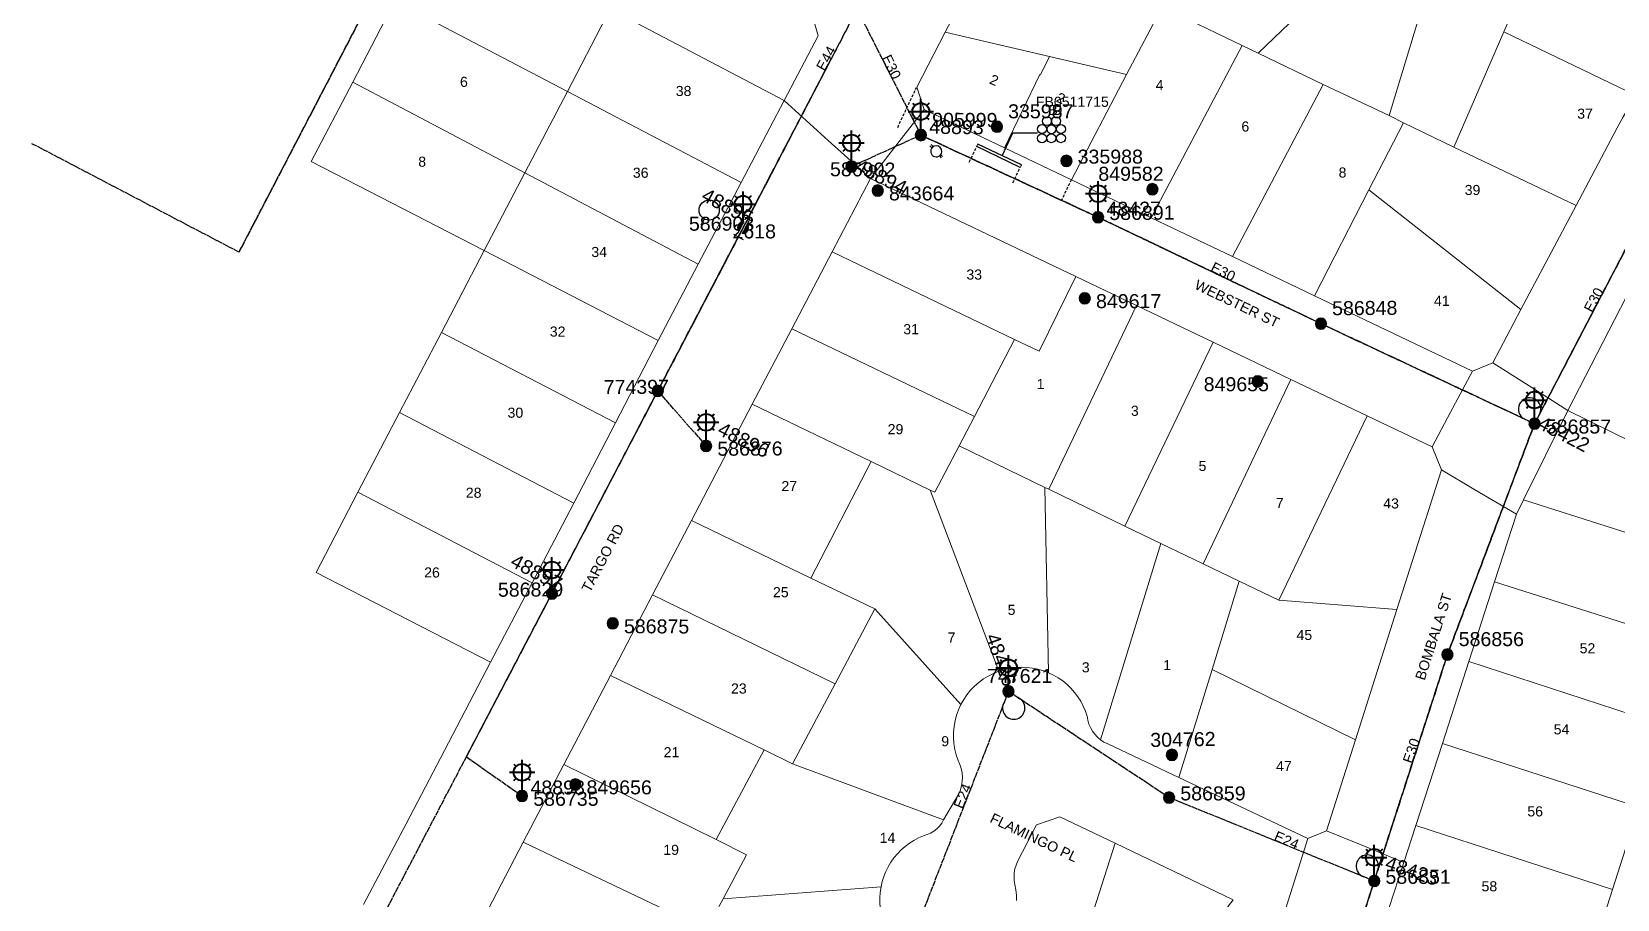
# Model space of a CAD drawing. Header units: metres. Extents: x 309867 to 310865, y 6256930 to 6257690.
# Drawn here: x 309866.6 to 310149.5, y 6257197 to 6257351.8 of the extents above; entities that cross this region are included whole.
import ezdxf
from ezdxf.enums import TextEntityAlignment as Align

# ---------------------------------------------------------------- set-up
doc = ezdxf.new("R2010")
doc.units = ezdxf.units.M
doc.linetypes.add('Cable Exist OH', pattern=[1, 1, 0])
doc.linetypes.add('DASHED', pattern=[0.75, 0.5, -0.25])
doc.layers.get('0').update_dxf_attribs({"color": 6})
doc.layers.add('Cadastre Land Parcels_SP_EXT', color=9, linetype='Continuous', lineweight=5)
doc.layers.add('Cadastre Roads_SP_EXT', color=9, linetype='Continuous', lineweight=5)
for name, color, linetype in [('Duct_SP_EXT', 7, 'Continuous'), ('Equip_SP_HV_EXT', 7, 'Continuous'), ('Equip_SP_LV_EXT', 7, 'Continuous'), ('Equip_SP_SL_EXT', 7, 'Continuous'), ('Mains_HV_EXT', 7, 'Continuous'), ('Mains_LV_EXT', 7, 'Continuous'), ('Mains_SL_EXT', 7, 'Continuous'), ('SupportsOH_SP_TR_HV_LV_SL_EXT', 7, 'Continuous')]:
    doc.layers.add(name, color=color, linetype=linetype)
doc.layers.add('UNKNOWN_FEATURES', color=1, linetype='DASHED', plot=False)
doc.styles.add('iecARIAL', font='arial.ttf', dxfattribs={"height": 2})
doc.styles.add('POLE_LABEL', font='arial.ttf')
doc.styles.get("Standard").update_dxf_attribs({"font": 'arial.ttf'})

# ---------------------------------------------------------------- blocks, each defined once
blk = doc.blocks.new('DUCT_EXT')
blk.add_circle((0, 0.8), 0.8)
at = {"flags": 1}
blk.add_attdef('Z', (0, 0), '', height=0.2, dxfattribs=at)
at = {"flags": 9}
for tag, p in [('DUCT_CODE', (0, 0)), ('XSECT_TYPE', (0, -0.2)), ('STATE', (0, -0.6)), ('FB_REFERENCE', (0, -0.4)), ('NOTES', (0, -0.8))]:
    blk.add_attdef(tag, text='', height=0.2, dxfattribs=at).set_placement(p, align=Align.MIDDLE_LEFT)
blk = doc.blocks.new('LV_OH_LINKS_OPEN_EXT')
for p, q in [((-0.17, 4.97), (-0.17, 5.46)), ((-0.17, 3), (-0.17, 2.5)), ((0.17, 4.97), (0.17, 5.46)), ((0.17, 3), (0.17, 2.5))]:
    blk.add_line(p, q)
blk.add_lwpolyline([(0, 2.99, 1), (0, 4.98, 1)], format="xyb", close=True)
at = {"flags": 9}
for tag, p in [('ACTUAL_STATUS', (0, 0)), ('CONSTRUCTED_VOLTAGE', (0, -0.2)), ('OPERATING_VOLTAGE', (0, -0.6)), ('ORIENTATION', (0, -0.8)), ('OWNED_BY', (0, -1)), ('STATE', (0, -1.2)), ('SWITCH_TYPE', (0, -1.4)), ('NO_PHASES', (0, -0.4)), ('USAGE', (0, -1.6)), ('LEGEND', (0, -1.8)), ('NOTES', (0, -2))]:
    blk.add_attdef(tag, text='', height=0.2, dxfattribs=at).set_placement(p, align=Align.MIDDLE_LEFT)
at = {"flags": 1}
blk.add_attdef('Z', (0, 0), '', height=0.2, dxfattribs=at)
blk = doc.blocks.new('SL_LANTERN_EXT')
at = {"lineweight": 40}
for p, q in [((-1.46, 5.68), (-1.06, 5.28)), ((0, 1.97), (0, 6.47)), ((1.46, 5.68), (1.06, 5.28)), ((-2.25, 4.22), (2.25, 4.22)), ((-1.46, 2.76), (-1.06, 3.16)), ((1.46, 2.76), (1.06, 3.16)), ((0, 0), (0, 2.72))]:
    blk.add_line(p, q, dxfattribs=at)
blk.add_circle((0, 4.22), 1.5, dxfattribs=at)
at = {"style": 'iecARIAL', "flags": 8}
blk.add_attdef('ASSET_NUM', (1.5, 1.5), '', height=2.5, dxfattribs=at)
for tag, p, height, flags in [('OPERATING_VOLTAGE', (0.98, -1.65), 0.2, 9), ('ORIENTATION', (0.98, -1.85), 0.2, 9), ('OWNED_BY', (0.98, -2.05), 0.2, 9), ('STATE', (0.98, -2.25), 0.2, 9), ('CONSTRUCTED_VOLTAGE', (0.98, -0.65), 0.2, 9), ('CONTROL_TYPE', (0.98, -0.85), 0.2, 9), ('LANTERN_PURPOSE', (0.98, -1.05), 0.2, 9), ('LANTERN_TYPE', (0.98, -1.25), 0.2, 9), ('NO_PHASES', (0.98, -1.45), 0.2, 9), ('USAGE', (0.98, -2.45), 0.2, 9), ('CEXIST', (0.98, -2.65), 0.2, 9), ('CNEW', (0.98, -2.85), 0.2, 9), ('LNUMBER', (2.18, -3.25), 2.5, 8), ('CNUMBER', (0.98, -3.05), 0.2, 9), ('CREMOVE', (0.98, -3.25), 0.2, 9), ('CREPLACE', (0.98, -3.45), 0.2, 9), ('LKINGHEIGHT', (0.98, -3.65), 0.2, 9), ('LBRACKET', (0.98, -3.85), 0.2, 9), ('LBRACKETVOCAB', (0.98, -4.05), 0.2, 9), ('LCATEGORY', (0.98, -4.25), 0.2, 9), ('LCHARGE1', (0.98, -4.45), 0.2, 9), ('LCHARGE1PERCENT', (0.98, -4.65), 0.2, 9), ('LCHARGE2', (0.98, -4.85), 0.2, 9), ('LCHARGE2PERCENT', (0.98, -5.05), 0.2, 9), ('LCHARGE3', (0.98, -5.25), 0.2, 9), ('LCHARGE3PERCENT', (0.98, -5.45), 0.2, 9), ('LEXIST', (0.98, -5.65), 0.2, 9), ('LLAMP', (0.98, -5.85), 0.2, 9), ('LLAMPVOCAB', (0.98, -6.05), 0.2, 9), ('LMAST', (0.98, -6.25), 0.2, 9), ('LMASTVOCAB', (0.98, -6.45), 0.2, 9), ('LNEW', (0.98, -6.65), 0.2, 9), ('LANTNUMBER', (0.98, -6.85), 0.2, 9), ('LOUTREACH', (0.98, -7.25), 0.2, 9), ('LOUTREACHVOCAB', (0.98, -7.45), 0.2, 9), ('LRATECODE', (0.98, -7.65), 0.2, 9), ('LREMOVE', (0.98, -7.85), 0.2, 9), ('LREPLACE', (0.98, -8.05), 0.2, 9), ('LTYPE', (0.98, -8.25), 0.2, 9), ('LTYPEVOCAB', (0.98, -8.45), 0.2, 9), ('LEGEND', (0.98, -8.65), 0.2, 9), ('STREETNAME', (0.98, -9.25), 0.2, 9), ('SUBURB', (0.98, -9.45), 0.2, 1), ('LOCATION', (0.98, -8.85), 0.2, 9), ('NOTES', (0.98, -9.05), 0.2, 9)]:
    blk.add_attdef(tag, p, '', height=height, dxfattribs=dict(flags=flags))
blk = doc.blocks.new('POLE_EXT')
blk.add_hatch(color=256).paths.add_polyline_path([(-1, 0, 1), (1, 0, 1)])
blk.add_lwpolyline([(-1, 0, 1), (1, 0, 1)], format="xyb", close=True)
for tag, height, flags, p in [('pNumber', 2.5, 8, (-17.84, 2.07)), ('OWNED_BY', 0.2, 9, (1.35, -0.4)), ('SPECIAL_USE', 0.2, 9, (1.35, -0.8)), ('STATE', 0.2, 9, (1.35, -1)), ('cLV', 0.2, 9, (1.35, -1.4)), ('hDepth', 0.2, 9, (1.35, -1.6)), ('hDia', 0.2, 9, (1.35, -1.8)), ('cHV', 0.2, 9, (1.35, -2)), ('PARENT', 0.2, 9, (1.35, -0.6)), ('USAGE', 0.2, 9, (1.35, -1.2)), ('LBRACKET', 0.2, 9, (1.35, -2.2)), ('LExisting', 0.2, 9, (1.35, -2.4)), ('LANTNUMBER', 0.2, 9, (1.35, -2.6)), ('LOther', 0.2, 9, (1.35, -2.8)), ('cLinedev', 0.2, 9, (1.35, -3.4)), ('pExisting', 0.2, 9, (1.35, -3.8)), ('pFooting', 0.2, 9, (1.35, -4.4)), ('pNew', 0.2, 9, (1.35, -4.6)), ('pRelocate', 0.2, 9, (1.35, -5)), ('pRemove', 0.2, 9, (1.35, -5.2)), ('pReplace', 0.2, 9, (1.35, -5.4)), ('pStay', 0.2, 9, (1.35, -5.6)), ('LRemove', 0.2, 9, (1.35, -3)), ('LEGEND', 0.2, 9, (1.35, -3.2)), ('LOCATION', 0.2, 9, (1.35, -3.6)), ('PFNUMBER', 0.2, 9, (1.35, -4)), ('NEWPFNUMBER', 0.2, 9, (1.35, -4.2)), ('pType', 0.2, 9, (1.35, -5.8)), ('cspan', 0.2, 9, (1.35, -6)), ('STREETNAME', 0.2, 9, (1.35, -6.2)), ('SUBURB', 0.2, 9, (1.35, -6.4)), ('OPERATED_BY', 0.2, 9, (1.36, -7.01)), ('NOTES', 0.2, 9, (1.35, -6.6)), ('MAINTAINED_BY', 0.2, 9, (1.36, -6.81))]:
    blk.add_attdef(tag, text='', height=height, dxfattribs=dict(flags=flags)).set_placement(p, align=Align.MIDDLE_LEFT)
at = {"style": 'POLE_LABEL'}
for tag, height, flags, p in [('ASSET_NUM', 2.5, 8, (2, 2)), ('STRUCTURE_PLANT_NUMBER', 0.2, 9, (1.35, 0.03)), ('STREET_CODE', 0.2, 9, (1.35, -0.2))]:
    blk.add_attdef(tag, text='', height=height, dxfattribs=dict(at, flags=flags)).set_placement(p, align=Align.MIDDLE_LEFT)
at = {"flags": 1}
blk.add_attdef('Z', (1.35, -7.33), '', height=0.2, dxfattribs=at)
blk = doc.blocks.new('HV_ABS_OPEN_EXT')
for p, q in [((-3, 6.87), (-1.8, 6.87)), ((1.8, 6.87), (3, 6.87))]:
    blk.add_line(p, q)
blk.add_circle((0, 6.87), 1.8)
for tag, height, flags, p in [('ASSET_NUM', 2.5, 8, (2, 2)), ('STREET_CODE', 0.2, 9, (1.5, 0)), ('ACTUAL_STATUS', 0.2, 9, (1.5, -0.2)), ('CONSTRUCTED_VOLTAGE', 0.2, 9, (1.5, -0.4)), ('OPERATING_VOLTAGE', 0.2, 9, (1.5, -0.8)), ('ORIENTATION', 0.2, 9, (1.5, -1)), ('OWNED_BY', 0.2, 9, (1.5, -1.2)), ('STATE', 0.2, 9, (1.5, -1.4)), ('SWITCH_TYPE', 0.2, 9, (1.5, -1.6)), ('STREETNAME', 0.2, 9, (1.5, -2.4)), ('SUBURB', 0.2, 9, (1.5, -2.6)), ('NO_PHASES', 0.2, 9, (1.5, -0.6)), ('USAGE', 0.2, 9, (1.5, -1.8)), ('LEGEND', 0.2, 9, (1.5, -2)), ('LOCATION', 0.2, 9, (1.5, -2.2)), ('NOTES', 0.2, 9, (1.5, -2.8)), ('OPERATED_BY', 0.2, 9, (1.5, -3.2)), ('Z', 0.2, 1, (1.5, -3.6)), ('MAINTAINED_BY', 0.2, 9, (1.5, -3)), ('LABEL_ALIGNMENT', 0.2, 9, (1.5, -3.4))]:
    blk.add_attdef(tag, text='', height=height, dxfattribs=dict(flags=flags)).set_placement(p, align=Align.MIDDLE_LEFT)
blk = doc.blocks.new('End Shackle_EXT')
blk.add_wipeout([(0, 0.25), (1.81, 0.25), (1.82, -0.25), (0, -0.25)])
blk.add_line((1.81, -1), (1.81, 1))
at = {"flags": 1}
blk.add_attdef('Z', (0, 0), '', height=0.2, dxfattribs=at)
at = {"flags": 9}
for tag, p in [('CONNECTOR_TYPE', (0, 0)), ('CONSTRUCTED_VOLTAGE', (0, -0.2)), ('OPERATING_VOLTAGE', (0, -0.6)), ('ORIENTATION', (0, -0.8)), ('OWNED_BY', (0, -1)), ('STATE', (0, -1.2)), ('NO_PHASES', (0, -0.4)), ('USAGE', (0, -1.4)), ('NOTES', (0, -1.6))]:
    blk.add_attdef(tag, text='', height=0.2, dxfattribs=at).set_placement(p, align=Align.MIDDLE_LEFT)

msp = doc.modelspace()

# ---------------------------------------------------------------- linework, layer by layer
at = {"layer": 'Cadastre Land Parcels_SP_EXT', "linetype": 'Continuous'}
for points in [[(310111.98, 6257373.52), (310111.44, 6257374.31), (310110.96, 6257375.13), (310110.54, 6257375.99), (310110.2, 6257376.88), (310109.93, 6257377.8), (310109.72, 6257378.73), (310109.6, 6257379.67), (310109.54, 6257380.63), (310109.56, 6257381.58), (310109.66, 6257382.53), (310109.8, 6257383.43), (310076.66, 6257367.12), (310071.64, 6257354.59), (310082.51, 6257349.37), (310085.41, 6257347.97), (310111.98, 6257373.52)], [(310118.54, 6257369.08), (310117.58, 6257369.38), (310116.64, 6257369.76), (310115.74, 6257370.22), (310114.89, 6257370.75), (310114.08, 6257371.35), (310113.32, 6257372.02), (310112.62, 6257372.74), (310111.98, 6257373.52), (310085.41, 6257347.97), (310096.99, 6257342.41), (310108.74, 6257336.86), (310118.54, 6257369.08)], [(309969.81, 6257355.82), (309939.01, 6257372.04), (309931.39, 6257357.29), (309962.15, 6257341.16), (309969.81, 6257355.82)], [(310137.45, 6257370.75), (310136.27, 6257371.3), (310135.7, 6257371.53), (310135.12, 6257371.69), (310134.52, 6257371.78), (310133.91, 6257371.79), (310133.3, 6257371.73), (310132.71, 6257371.6), (310132.14, 6257371.39), (310125.48, 6257369.24), (310124.51, 6257368.97), (310123.53, 6257368.78), (310122.52, 6257368.68), (310121.52, 6257368.65), (310120.52, 6257368.71), (310119.52, 6257368.85), (310118.54, 6257369.08), (310108.74, 6257336.86), (310111.31, 6257335.54), (310120.31, 6257331.22), (310129.24, 6257351.8), (310137.45, 6257370.75)], [(310161.52, 6257352.41), (310159.95, 6257360.11), (310137.45, 6257370.75), (310129.24, 6257351.8), (310152.85, 6257340.44), (310154.9, 6257343.51), (310157.03, 6257346.53), (310159.24, 6257349.5), (310161.52, 6257352.41)], [(310005.66, 6257355.51), (309977.35, 6257370.17), (309969.81, 6257355.82), (310000.83, 6257339.52), (310006.88, 6257351.09), (310005.66, 6257355.51)], [(310068.26, 6257356.21), (310039.18, 6257370.17), (310035.7, 6257363.48), (310029.58, 6257351.75), (310061.91, 6257344.2), (310068.26, 6257356.21)], [(309962.15, 6257341.16), (309931.39, 6257357.29), (309923.87, 6257342.84), (309954.57, 6257326.65), (309962.15, 6257341.16)], [(310000.83, 6257339.52), (309969.81, 6257355.82), (309962.15, 6257341.16), (309993.16, 6257324.9), (310000.83, 6257339.52)], [(310071.64, 6257354.59), (310068.26, 6257356.21), (310061.91, 6257344.2), (310052.08, 6257325.4), (310066.29, 6257318.62), (310082.51, 6257349.37), (310071.64, 6257354.59)], [(310024.47, 6257341.93), (310025.78, 6257337.97), (310040.15, 6257331.11), (310046.43, 6257344.16), (310046.55, 6257344.1), (310048.14, 6257347.41), (310029.58, 6257351.75), (310024.47, 6257341.93)], [(310152.85, 6257340.44), (310129.24, 6257351.8), (310120.31, 6257331.22), (310142.12, 6257320.83), (310149.46, 6257334.67), (310150.53, 6257336.63), (310151.66, 6257338.55), (310152.85, 6257340.44)], [(310096.99, 6257342.41), (310085.41, 6257347.97), (310082.51, 6257349.37), (310066.29, 6257318.62), (310080.81, 6257311.68), (310096.99, 6257342.41)], [(310040.15, 6257331.11), (310052.08, 6257325.4), (310061.91, 6257344.2), (310048.14, 6257347.41), (310046.55, 6257344.1), (310046.43, 6257344.16), (310040.15, 6257331.11)], [(309954.57, 6257326.65), (309923.87, 6257342.84), (309916.44, 6257328.69), (309947.31, 6257312.76), (309954.57, 6257326.65)], [(310105.16, 6257323.61), (310111.31, 6257335.54), (310108.74, 6257336.86), (310096.99, 6257342.41), (310080.81, 6257311.68), (310095.42, 6257304.7), (310105.16, 6257323.61)], [(309993.16, 6257324.9), (309962.15, 6257341.16), (309954.57, 6257326.65), (309985.49, 6257310.33), (309993.16, 6257324.9)], [(310120.31, 6257331.22), (310111.31, 6257335.54), (310105.16, 6257323.61), (310132.28, 6257302.23), (310142.12, 6257320.83), (310120.31, 6257331.22)], [(309985.49, 6257310.33), (309954.57, 6257326.65), (309947.31, 6257312.76), (309978.35, 6257296.69), (309985.49, 6257310.33)], [(310052.84, 6257308.11), (310016.23, 6257325.63), (310009.37, 6257312.54), (310041.95, 6257296.89), (310046.3, 6257294.79), (310052.84, 6257308.11)], [(310132.28, 6257302.23), (310105.16, 6257323.61), (310095.42, 6257304.7), (310123.6, 6257291.24), (310127.26, 6257292.73), (310132.28, 6257302.23)], [(310183.76, 6257301.51), (310156.3, 6257314.61), (310140.64, 6257284.23), (310171.3, 6257269.1), (310175.36, 6257282.17), (310176.36, 6257285.02), (310177.42, 6257287.84), (310178.55, 6257290.63), (310179.75, 6257293.4), (310181.02, 6257296.14), (310182.35, 6257298.84), (310183.76, 6257301.51)], [(309978.35, 6257296.69), (309947.31, 6257312.76), (309939.68, 6257298.16), (309970.74, 6257282.04), (309978.35, 6257296.69)], [(310041.95, 6257296.89), (310009.37, 6257312.54), (310002.18, 6257298.78), (310034.8, 6257283.15), (310041.95, 6257296.89)], [(310063.7, 6257302.94), (310052.84, 6257308.11), (310046.3, 6257294.79), (310041.95, 6257296.89), (310034.8, 6257283.15), (310032.06, 6257277.9), (310047.34, 6257270.51), (310048.07, 6257270.16), (310063.7, 6257302.94)], [(310061.62, 6257263.61), (310077.38, 6257296.39), (310063.7, 6257302.94), (310048.07, 6257270.16), (310061.62, 6257263.61)], [(309970.74, 6257282.04), (309939.68, 6257298.16), (309932.2, 6257283.84), (309963.31, 6257267.69), (309970.74, 6257282.04)], [(310034.8, 6257283.15), (310002.18, 6257298.78), (309995.15, 6257285.33), (310016.35, 6257275.1), (310026.86, 6257270.02), (310027.72, 6257269.63), (310032.06, 6257277.9), (310034.8, 6257283.15)], [(310091.24, 6257289.76), (310077.38, 6257296.39), (310061.62, 6257263.61), (310068, 6257260.51), (310075.56, 6257256.87), (310091.24, 6257289.76)], [(310104.81, 6257283.27), (310091.24, 6257289.76), (310075.56, 6257256.87), (310082.03, 6257253.75), (310089.06, 6257250.38), (310104.81, 6257283.27)], [(309955.89, 6257253.44), (309963.31, 6257267.69), (309932.2, 6257283.84), (309924.77, 6257269.62), (309955.89, 6257253.44)], [(310016.35, 6257275.1), (309995.15, 6257285.33), (309984.29, 6257264.57), (310005.59, 6257254.32), (310016.35, 6257275.1)], [(310116.41, 6257277.72), (310104.81, 6257283.27), (310089.06, 6257250.38), (310110.15, 6257248.71), (310118.07, 6257273.61), (310116.41, 6257277.72)], [(310171.3, 6257269.1), (310140.64, 6257284.23), (310132.72, 6257268.27), (310165.04, 6257257.99), (310165.64, 6257259.43), (310166.31, 6257260.84), (310167.06, 6257262.2), (310167.89, 6257263.53), (310168.78, 6257264.8), (310169.74, 6257266.03), (310170.71, 6257267.22), (310171.3, 6257269.1)], [(310047.34, 6257270.51), (310032.06, 6257277.9), (310027.72, 6257269.63), (310026.86, 6257270.02), (310039.12, 6257237.69), (310040.08, 6257237.99), (310041.07, 6257238.21), (310042.08, 6257238.35), (310043.09, 6257238.4), (310044.1, 6257238.37), (310045.11, 6257238.25), (310046.1, 6257238.05), (310047.07, 6257237.77), (310048.01, 6257237.41), (310047.34, 6257270.51)], [(310026.86, 6257270.02), (310016.35, 6257275.1), (310005.59, 6257254.32), (310016.99, 6257248.84), (310032.36, 6257231.75), (310032.86, 6257232.65), (310033.44, 6257233.49), (310034.08, 6257234.29), (310034.79, 6257235.02), (310035.56, 6257235.7), (310036.38, 6257236.31), (310037.25, 6257236.84), (310038.17, 6257237.31), (310039.12, 6257237.69), (310026.86, 6257270.02)], [(309955.89, 6257253.44), (309924.77, 6257269.62), (309917.31, 6257255.33), (309948.46, 6257239.29), (309955.89, 6257253.44)], [(310048.07, 6257270.16), (310047.34, 6257270.51), (310048.01, 6257237.41), (310048.9, 6257236.99), (310049.74, 6257236.5), (310050.54, 6257235.95), (310051.29, 6257235.33), (310051.99, 6257234.65), (310052.64, 6257233.92), (310053.22, 6257233.15), (310053.74, 6257232.32), (310054.2, 6257231.46), (310054.58, 6257230.57), (310054.89, 6257229.65), (310055.01, 6257228.95), (310055.2, 6257228.27), (310055.47, 6257227.62), (310055.82, 6257227.01), (310056.23, 6257226.44), (310056.72, 6257225.92), (310057.25, 6257225.47), (310068, 6257260.51), (310061.62, 6257263.61), (310048.07, 6257270.16)], [(310163.53, 6257245.51), (310166.92, 6257255.1), (310164.37, 6257256.18), (310164.66, 6257257.1), (310165.04, 6257257.99), (310132.72, 6257268.27), (310131.45, 6257265.71), (310127.55, 6257253.63), (310162.5, 6257242.5), (310163.53, 6257245.51)], [(310016.99, 6257248.84), (310005.59, 6257254.32), (309984.29, 6257264.57), (309977.37, 6257251.34), (310009.91, 6257235.42), (310016.99, 6257248.84)], [(310075.56, 6257256.87), (310068, 6257260.51), (310057.25, 6257225.47), (310057.88, 6257225.06), (310058.55, 6257224.73), (310071.21, 6257218.74), (310077.18, 6257238.03), (310082.03, 6257253.75), (310075.56, 6257256.87)], [(310089.06, 6257250.38), (310082.03, 6257253.75), (310077.18, 6257238.03), (310102.75, 6257225.45), (310110.15, 6257248.71), (310089.06, 6257250.38)], [(310162.5, 6257242.5), (310127.55, 6257253.63), (310122.97, 6257239.43), (310157.92, 6257228), (310162.5, 6257242.5)], [(310009.91, 6257235.42), (309977.37, 6257251.34), (309969.84, 6257236.95), (309997.28, 6257223.68), (310002.34, 6257221.18), (310009.91, 6257235.42)], [(310032.36, 6257231.75), (310016.99, 6257248.84), (310009.91, 6257235.42), (310002.34, 6257221.18), (310029.28, 6257211.15), (310031.98, 6257215.8), (310032.27, 6257216.52), (310032.47, 6257217.27), (310032.59, 6257218.03), (310032.62, 6257218.81), (310032.56, 6257219.58), (310032.41, 6257220.34), (310032.18, 6257221.07), (310031.86, 6257221.78), (310031.53, 6257222.75), (310031.28, 6257223.75), (310031.11, 6257224.77), (310031.03, 6257225.79), (310031.04, 6257226.82), (310031.13, 6257227.84), (310031.31, 6257228.86), (310031.58, 6257229.85), (310031.93, 6257230.82), (310032.36, 6257231.75)], [(310102.75, 6257225.45), (310077.18, 6257238.03), (310071.21, 6257218.74), (310094.23, 6257207.85), (310097.58, 6257209.2), (310102.75, 6257225.45)], [(310157.92, 6257228), (310122.97, 6257239.43), (310118.25, 6257224.8), (310153.29, 6257213.44), (310157.92, 6257228)], [(309997.28, 6257223.68), (309969.84, 6257236.95), (309961.54, 6257221.07), (309988.67, 6257207.66), (309997.28, 6257223.68)], [(310002.34, 6257221.18), (309997.28, 6257223.68), (309988.67, 6257207.66), (309994.14, 6257204.94), (309989.96, 6257197.07), (310018.11, 6257199.21), (310018.32, 6257200.14), (310018.61, 6257201.05), (310018.96, 6257201.93), (310019.39, 6257202.79), (310019.87, 6257203.6), (310020.42, 6257204.38), (310021.03, 6257205.11), (310021.7, 6257205.8), (310022.41, 6257206.42), (310023.17, 6257206.99), (310023.98, 6257207.5), (310024.82, 6257207.95), (310025.69, 6257208.32), (310026.33, 6257208.53), (310026.95, 6257208.81), (310027.52, 6257209.16), (310028.05, 6257209.57), (310028.52, 6257210.05), (310028.94, 6257210.58), (310029.28, 6257211.15), (310002.34, 6257221.18)], [(310153.29, 6257213.44), (310118.25, 6257224.8), (310113.51, 6257210.16), (310148.59, 6257198.74), (310153.29, 6257213.44)], [(309989.96, 6257197.07), (309994.14, 6257204.94), (309988.67, 6257207.66), (309961.54, 6257221.07), (309954.28, 6257207.2), (309986.99, 6257191.59), (309989.96, 6257197.07)], [(310148.59, 6257198.74), (310113.51, 6257210.16), (310111.38, 6257203.57), (310108.73, 6257195.35), (310143.99, 6257184.23), (310148.59, 6257198.74)], [(309986.99, 6257191.59), (309954.28, 6257207.2), (309946.39, 6257192.09), (309983.2, 6257174.37), (309991.12, 6257189.64), (309986.99, 6257191.59)], [(310080.92, 6257196.91), (310059.9, 6257206.98), (310050.28, 6257177.07), (310061.42, 6257171.68), (310080.92, 6257196.91)], [(310019.7, 6257190.58), (310019.21, 6257191.45), (310018.8, 6257192.36), (310018.46, 6257193.3), (310018.2, 6257194.26), (310018.02, 6257195.24), (310017.92, 6257196.23), (310017.9, 6257197.23), (310017.97, 6257198.23), (310018.11, 6257199.21), (309989.96, 6257197.07), (309986.99, 6257191.59), (309991.12, 6257189.64), (309983.2, 6257174.37), (309984.64, 6257173.72), (309996.54, 6257168), (310019.7, 6257190.58)]]:
    msp.add_lwpolyline(points, close=True, dxfattribs=at)
for points in [[(310153.29, 6257213.44), (310148.59, 6257198.74), (310143.99, 6257184.23), (310139.41, 6257169.87), (310134.77, 6257155.21), (310130.19, 6257140.87), (310125.58, 6257126.34), (310120.07, 6257109.13), (310135.54, 6257101.71), (310135.54, 6257101.71), (310135.86, 6257104.91), (310135.96, 6257110.21), (310136.76, 6257115.23), (310138.35, 6257120.97), (310140.85, 6257125.91), (310143.64, 6257131.97), (310146.61, 6257138.73), (310148.77, 6257145.97), (310151.4, 6257154.63)], [(310050.28, 6257177.07), (310059.9, 6257206.98), (310059.9, 6257206.98), (310050, 6257211.72), (310045.82, 6257210.27), (310042.45, 6257203.73), (310042.19, 6257203.08), (310042, 6257202.41), (310041.88, 6257201.72), (310041.84, 6257201.03), (310041.88, 6257200.33), (310041.99, 6257199.64), (310042.17, 6257198.7), (310042.26, 6257197.74), (310042.29, 6257196.78)]]:
    msp.add_lwpolyline(points, dxfattribs=at)
at = {"layer": 'Cadastre Roads_SP_EXT', "linetype": 'Continuous'}
for points in [[(310173.34, 6257342.64), (310166.79, 6257348.05), (310161.52, 6257352.41), (310159.24, 6257349.5), (310157.03, 6257346.53), (310154.9, 6257343.51), (310152.85, 6257340.44), (310151.66, 6257338.55), (310150.53, 6257336.63), (310149.46, 6257334.67), (310142.12, 6257320.83), (310132.28, 6257302.23), (310127.26, 6257292.73), (310133.11, 6257289.02), (310140.64, 6257284.23), (310156.3, 6257314.61), (310163.26, 6257328.13), (310164.54, 6257330.38), (310165.89, 6257332.58), (310167.29, 6257334.74), (310168.77, 6257336.85), (310170.31, 6257338.92), (310171.91, 6257340.94), (310173.34, 6257342.64)], [(310052.08, 6257325.4), (310025.78, 6257337.97), (310021.76, 6257332.78), (310016.23, 6257325.63), (310052.84, 6257308.11), (310063.7, 6257302.94), (310077.38, 6257296.39), (310091.24, 6257289.76), (310104.81, 6257283.27), (310116.41, 6257277.72), (310119.72, 6257283.95), (310123.6, 6257291.24), (310095.42, 6257304.7), (310080.81, 6257311.68), (310066.29, 6257318.62), (310052.08, 6257325.4)], [(310131.45, 6257265.71), (310123.88, 6257270.18), (310118.07, 6257273.61), (310110.15, 6257248.71), (310102.75, 6257225.45), (310097.58, 6257209.2), (310103.46, 6257206.8), (310111.38, 6257203.57), (310113.51, 6257210.16), (310118.25, 6257224.8), (310122.97, 6257239.43), (310127.55, 6257253.63), (310131.45, 6257265.71)]]:
    msp.add_lwpolyline(points, close=True, dxfattribs=at)
for points in [[(309946.39, 6257192.09), (309954.28, 6257207.2), (309961.54, 6257221.07), (309969.84, 6257236.95), (309977.37, 6257251.34), (309984.29, 6257264.57), (309995.15, 6257285.33), (310002.18, 6257298.78), (310009.37, 6257312.54), (310016.23, 6257325.63), (310008.7, 6257332.43), (310000.83, 6257339.52), (309993.16, 6257324.9), (309985.49, 6257310.33), (309978.35, 6257296.69), (309970.74, 6257282.04), (309963.31, 6257267.69), (309955.89, 6257253.44), (309948.46, 6257239.29), (309940.94, 6257224.91), (309933.37, 6257210.47), (309925.79, 6257196.08)], [(310089.5, 6257192.79), (310091.92, 6257200.49), (310094.23, 6257207.85), (310071.21, 6257218.74), (310058.55, 6257224.73), (310057.88, 6257225.06), (310057.25, 6257225.47), (310056.72, 6257225.92), (310056.23, 6257226.44), (310055.82, 6257227.01), (310055.47, 6257227.62), (310055.2, 6257228.27), (310055.01, 6257228.95), (310054.89, 6257229.65), (310054.58, 6257230.57), (310054.2, 6257231.46), (310053.74, 6257232.32), (310053.22, 6257233.15), (310052.64, 6257233.92), (310051.99, 6257234.65), (310051.29, 6257235.33), (310050.54, 6257235.95), (310049.74, 6257236.5), (310048.9, 6257236.99), (310048.01, 6257237.41), (310048.01, 6257237.41), (310047.07, 6257237.77), (310046.1, 6257238.05), (310045.11, 6257238.25), (310044.1, 6257238.37), (310043.09, 6257238.4), (310042.08, 6257238.35), (310041.07, 6257238.21), (310040.08, 6257237.99), (310039.12, 6257237.69), (310038.17, 6257237.31), (310037.25, 6257236.84), (310036.38, 6257236.31), (310035.56, 6257235.7), (310034.79, 6257235.02), (310034.08, 6257234.29), (310033.44, 6257233.49), (310032.86, 6257232.65), (310032.36, 6257231.75), (310031.93, 6257230.82), (310031.58, 6257229.85), (310031.31, 6257228.86), (310031.13, 6257227.84), (310031.04, 6257226.82), (310031.03, 6257225.79), (310031.11, 6257224.77), (310031.28, 6257223.75), (310031.53, 6257222.75), (310031.86, 6257221.78), (310032.18, 6257221.07), (310032.41, 6257220.34), (310032.56, 6257219.58), (310032.62, 6257218.81), (310032.59, 6257218.03), (310032.47, 6257217.27), (310032.27, 6257216.52), (310031.98, 6257215.8), (310029.28, 6257211.15), (310028.94, 6257210.58), (310028.52, 6257210.05), (310028.05, 6257209.57), (310027.52, 6257209.16), (310026.95, 6257208.81), (310026.33, 6257208.53), (310025.69, 6257208.32), (310024.82, 6257207.95), (310023.98, 6257207.5), (310023.17, 6257206.99), (310022.41, 6257206.42), (310021.7, 6257205.8), (310021.03, 6257205.11), (310020.42, 6257204.38), (310019.87, 6257203.6), (310019.39, 6257202.79), (310018.96, 6257201.93), (310018.61, 6257201.05), (310018.32, 6257200.14), (310018.11, 6257199.21), (310017.97, 6257198.23), (310017.9, 6257197.23), (310017.92, 6257196.23)], [(310042.29, 6257196.78), (310042.26, 6257197.74), (310042.17, 6257198.7), (310041.99, 6257199.64), (310041.88, 6257200.33), (310041.84, 6257201.03), (310041.88, 6257201.72), (310042, 6257202.41), (310042.19, 6257203.08), (310042.45, 6257203.73), (310045.82, 6257210.27), (310050, 6257211.72), (310059.9, 6257206.98), (310080.92, 6257196.91)]]:
    msp.add_lwpolyline(points, dxfattribs=at)
at = {"layer": 'Duct_SP_EXT'}
for p, q in [((310035.18, 6257331.33), (310035.28, 6257331.54)), ((310042.94, 6257327.62), (310035.18, 6257331.33)), ((310035.39, 6257331.76), (310035.28, 6257331.54)), ((310043.15, 6257328.05), (310035.39, 6257331.76)), ((310042.94, 6257327.62), (310043.04, 6257327.84)), ((310043.15, 6257328.05), (310043.04, 6257327.84))]:
    msp.add_line(p, q, dxfattribs=at)
msp.add_lwpolyline([(310046, 6257333.69), (310041.59, 6257333.69), (310039.71, 6257329.76)], dxfattribs=at)
at = {"layer": 'Mains_HV_EXT', "linetype": 'Cable Exist OH'}
for points in [[(309950.79, 6257388.38), (309941.53, 6257385.46), (309903.57, 6257312.48), (309866.59, 6257331.87)], [(310095.62, 6257167.79), (310119.16, 6257240.67), (310134.7, 6257281.87), (310153.21, 6257317.36), (310169.04, 6257343.76)]]:
    msp.add_lwpolyline(points, dxfattribs=at)
at = {"layer": 'Mains_LV_EXT', "linetype": 'Cable Exist OH'}
for points in [[(310013.84, 6257355.79), (310025.22, 6257333.37)], [(310056.83, 6257318.71), (310025.22, 6257333.37)], [(310096.59, 6257299.72), (310056.83, 6257318.71)], [(310153.21, 6257317.36), (310134.7, 6257281.87)], [(310134.7, 6257281.87), (310096.59, 6257299.72)], [(309959.41, 6257251.57), (309978.28, 6257287.72)], [(310119.16, 6257240.67), (310134.7, 6257281.87)], [(309944.15, 6257222.42), (309959.41, 6257251.57)], [(310106.1, 6257200.25), (310119.16, 6257240.67)], [(310040.84, 6257234.09), (310024.19, 6257191.24)], [(310069.5, 6257215.14), (310040.84, 6257234.09)], [(310106.1, 6257200.25), (310069.5, 6257215.14)], [(310106.1, 6257200.25), (310095.62, 6257167.79)]]:
    msp.add_lwpolyline(points, dxfattribs=at)
at = {"layer": 'Mains_LV_EXT', "linetype": 'Continuous'}
for points in [[(310135.63, 6257283.64, 2.343902), (310132.89, 6257282.72)], [(310040.12, 6257232.23, 2.833765), (310042.51, 6257232.99)], [(310106.72, 6257202.15, 2.545536), (310104.25, 6257201)]]:
    msp.add_lwpolyline(points, format="xyb", dxfattribs=at)
at = {"layer": 'Mains_SL_EXT', "linetype": 'Cable Exist OH'}
for points in [[(309903.57, 6257312.48), (309926.67, 6257356.88), (309941.53, 6257385.46), (309950.79, 6257388.38)], [(310134.7, 6257281.87), (310153.21, 6257317.36), (310169.04, 6257343.76), (310184.77, 6257358.85)], [(310013.84, 6257355.79), (310025.22, 6257333.37)], [(310025.22, 6257333.37), (310012.84, 6257327.75)], [(310025.22, 6257333.37), (310056.83, 6257318.71)], [(310056.83, 6257318.71), (310096.59, 6257299.72), (310134.7, 6257281.87)], [(309959.41, 6257251.55), (309978.28, 6257287.72)], [(309978.28, 6257287.72), (309986.9, 6257277.9)], [(310134.7, 6257281.87), (310119.16, 6257240.67), (310106.1, 6257200.25)], [(309944.15, 6257222.42), (309959.41, 6257251.55)], [(310106.1, 6257200.25), (310069.5, 6257215.14), (310040.84, 6257234.09)], [(309944.15, 6257222.42), (309954.07, 6257215.43)], [(310106.1, 6257200.25), (310096.44, 6257170.56)]]:
    msp.add_lwpolyline(points, dxfattribs=at)
at = {"layer": 'UNKNOWN_FEATURES'}
for points in [[(310021.08, 6257334.75), (310024.42, 6257341.83)], [(310033.86, 6257328.57), (310035.28, 6257331.54)], [(310041.62, 6257324.86), (310043.04, 6257327.84)], [(310050.28, 6257321.63), (310052.08, 6257325.4)]]:
    msp.add_lwpolyline(points, dxfattribs=at)

# ---------------------------------------------------------------- block references
at = {"layer": 'Duct_SP_EXT'}
for p in [(310047.7, 6257335.06), (310049.34, 6257335.06), (310046.84, 6257333.64), (310048.52, 6257333.62), (310050.2, 6257333.64), (310046.84, 6257332.01), (310048.49, 6257332.02), (310050.2, 6257332.02)]:
    msp.add_blockref('DUCT_EXT', p, dxfattribs=at)
at = {"layer": 'Equip_SP_HV_EXT'}
ref = msp.add_blockref('HV_ABS_OPEN_EXT', (309993.48, 6257316.69), dxfattribs=dict(at, rotation=61.32267241035259))
ref.add_attrib('ASSET_NUM', '2618', dxfattribs={"layer": '0', "height": 2.5}).set_placement((309995.48, 6257317.44), align=Align.TOP_CENTER)
at = {"layer": 'Equip_SP_LV_EXT', "rotation": 223.4934974921265}
msp.add_blockref('LV_OH_LINKS_OPEN_EXT', (310025.22, 6257333.37), dxfattribs=at)
at = {"layer": 'Equip_SP_SL_EXT'}
ref = msp.add_blockref('SL_LANTERN_EXT', (310025.22, 6257333.37), dxfattribs=at)
ref.add_attrib('ASSET_NUM', '48893', dxfattribs={"layer": '0', "height": 2.5, "rotation": 359.3164, "style": 'iecARIAL'}).set_placement((310026.72, 6257334.87), align=Align.MIDDLE_LEFT)
ref = msp.add_blockref('SL_LANTERN_EXT', (310012.84, 6257327.75), dxfattribs=at)
ref.add_attrib('ASSET_NUM', '48894', dxfattribs={"layer": '0', "height": 2.5, "rotation": 333.3127, "style": 'iecARIAL'}).set_placement((310014.34, 6257329.25), align=Align.TOP_LEFT)
ref = msp.add_blockref('SL_LANTERN_EXT', (309993.49, 6257316.83), dxfattribs=at)
ref.add_attrib('ASSET_NUM', '48895', dxfattribs={"layer": '0', "height": 2.5, "rotation": 331.5096, "style": 'iecARIAL'}).set_placement((309994.99, 6257318.33), align=Align.MIDDLE_RIGHT)
ref = msp.add_blockref('SL_LANTERN_EXT', (310056.83, 6257318.71), dxfattribs=at)
ref.add_attrib('ASSET_NUM', '48427', dxfattribs={"layer": '0', "height": 2.5, "rotation": 0.2777, "style": 'iecARIAL'}).set_placement((310058.33, 6257320.21), align=Align.MIDDLE_LEFT)
ref = msp.add_blockref('SL_LANTERN_EXT', (310134.7, 6257281.87), dxfattribs=at)
ref.add_attrib('ASSET_NUM', '48422', dxfattribs={"layer": '0', "height": 2.5, "rotation": 332.6092, "style": 'iecARIAL'}).set_placement((310136.2, 6257283.37), align=Align.TOP_LEFT)
ref = msp.add_blockref('SL_LANTERN_EXT', (309986.9, 6257277.9), dxfattribs=at)
ref.add_attrib('ASSET_NUM', '48896', dxfattribs={"layer": '0', "height": 2.5, "rotation": 333.1009, "style": 'iecARIAL'}).set_placement((309988.4, 6257279.4), align=Align.BOTTOM_LEFT)
ref = msp.add_blockref('SL_LANTERN_EXT', (309959.41, 6257251.55), dxfattribs=at)
ref.add_attrib('ASSET_NUM', '48897', dxfattribs={"layer": '0', "height": 2.5, "rotation": 331.5081, "style": 'iecARIAL'}).set_placement((309960.91, 6257253.05), align=Align.MIDDLE_RIGHT)
ref = msp.add_blockref('SL_LANTERN_EXT', (310040.84, 6257234.09), dxfattribs=at)
ref.add_attrib('ASSET_NUM', '48426', dxfattribs={"layer": '0', "height": 2.5, "rotation": 289.6175, "style": 'iecARIAL'}).set_placement((310042.34, 6257235.59), align=Align.TOP_RIGHT)
ref = msp.add_blockref('SL_LANTERN_EXT', (309954.07, 6257215.43), dxfattribs=at)
ref.add_attrib('ASSET_NUM', '48898', dxfattribs={"layer": '0', "height": 2.5, "rotation": 0.0432, "style": 'iecARIAL'}).set_placement((309955.57, 6257216.93), align=Align.MIDDLE_LEFT)
ref = msp.add_blockref('SL_LANTERN_EXT', (310106.1, 6257200.25), dxfattribs=at)
ref.add_attrib('ASSET_NUM', '48423', dxfattribs={"layer": '0', "height": 2.5, "rotation": 341.3729, "style": 'iecARIAL'}).set_placement((310107.6, 6257201.75), align=Align.BOTTOM_LEFT)
at = {"layer": 'SupportsOH_SP_TR_HV_LV_SL_EXT'}
ref = msp.add_blockref('POLE_EXT', (310025.22, 6257333.37), dxfattribs=at)
ref.add_attrib('ASSET_NUM', '905999', dxfattribs={"layer": '0', "height": 2.5, "rotation": 359.7326, "style": 'POLE_LABEL'}).set_placement((310027.22, 6257334.12), align=Align.BOTTOM_LEFT)
ref = msp.add_blockref('POLE_EXT', (310038.78, 6257334.87), dxfattribs=at)
ref.add_attrib('ASSET_NUM', '335987', dxfattribs={"layer": '0', "height": 2.5, "style": 'POLE_LABEL'}).set_placement((310040.78, 6257335.62), align=Align.BOTTOM_LEFT)
ref = msp.add_blockref('POLE_EXT', (310012.84, 6257327.75), dxfattribs=at)
ref.add_attrib('ASSET_NUM', '586902', dxfattribs={"layer": '0', "height": 2.5, "rotation": 359.6845, "style": 'POLE_LABEL'}).set_placement((310014.84, 6257328.5), align=Align.TOP_CENTER)
ref = msp.add_blockref('POLE_EXT', (310051.18, 6257328.78), dxfattribs=at)
ref.add_attrib('ASSET_NUM', '335988', dxfattribs={"layer": '0', "height": 2.5, "style": 'POLE_LABEL'}).set_placement((310053.18, 6257329.53), align=Align.MIDDLE_LEFT)
ref = msp.add_blockref('POLE_EXT', (310066.53, 6257323.72), dxfattribs=at)
ref.add_attrib('ASSET_NUM', '849582', dxfattribs={"layer": '0', "height": 2.5, "style": 'POLE_LABEL'}).set_placement((310068.53, 6257324.47), align=Align.BOTTOM_RIGHT)
ref = msp.add_blockref('POLE_EXT', (310017.53, 6257323.47), dxfattribs=at)
ref.add_attrib('ASSET_NUM', '843664', dxfattribs={"layer": '0', "height": 2.5, "style": 'POLE_LABEL'}).set_placement((310019.53, 6257324.22), align=Align.TOP_LEFT)
ref = msp.add_blockref('POLE_EXT', (310056.83, 6257318.71), dxfattribs=at)
ref.add_attrib('ASSET_NUM', '586891', dxfattribs={"layer": '0', "height": 2.5, "rotation": 0.4121, "style": 'POLE_LABEL'}).set_placement((310058.83, 6257319.46), align=Align.MIDDLE_LEFT)
ref = msp.add_blockref('POLE_EXT', (309993.49, 6257316.83), dxfattribs=at)
ref.add_attrib('ASSET_NUM', '586903', dxfattribs={"layer": '0', "height": 2.5, "rotation": 0.1532, "style": 'POLE_LABEL'}).set_placement((309995.49, 6257317.58), align=Align.MIDDLE_RIGHT)
ref = msp.add_blockref('POLE_EXT', (310054.46, 6257304.24), dxfattribs=at)
ref.add_attrib('ASSET_NUM', '849617', dxfattribs={"layer": '0', "height": 2.5, "style": 'POLE_LABEL'}).set_placement((310056.46, 6257304.99), align=Align.TOP_LEFT)
ref = msp.add_blockref('POLE_EXT', (310096.59, 6257299.72), dxfattribs=at)
ref.add_attrib('ASSET_NUM', '586848', dxfattribs={"layer": '0', "height": 2.5, "rotation": 0.4399, "style": 'POLE_LABEL'}).set_placement((310098.59, 6257300.47), align=Align.BOTTOM_LEFT)
ref = msp.add_blockref('POLE_EXT', (309978.28, 6257287.72), dxfattribs=at)
ref.add_attrib('ASSET_NUM', '774397', dxfattribs={"layer": '0', "height": 2.5, "rotation": 0.2752, "style": 'POLE_LABEL'}).set_placement((309980.28, 6257288.47), align=Align.MIDDLE_RIGHT)
ref = msp.add_blockref('POLE_EXT', (310085.32, 6257289.41), dxfattribs=at)
ref.add_attrib('ASSET_NUM', '849655', dxfattribs={"layer": '0', "height": 2.5, "style": 'POLE_LABEL'}).set_placement((310087.32, 6257290.16), align=Align.TOP_RIGHT)
ref = msp.add_blockref('POLE_EXT', (310134.7, 6257281.87), dxfattribs=at)
ref.add_attrib('ASSET_NUM', '586857', dxfattribs={"layer": '0', "height": 2.5, "rotation": 359.9424, "style": 'POLE_LABEL'}).set_placement((310136.7, 6257282.62), align=Align.TOP_LEFT)
ref = msp.add_blockref('POLE_EXT', (309986.9, 6257277.9), dxfattribs=at)
ref.add_attrib('ASSET_NUM', '586876', dxfattribs={"layer": '0', "height": 2.5, "rotation": 0.2475, "style": 'POLE_LABEL'}).set_placement((309988.9, 6257278.65), align=Align.TOP_LEFT)
ref = msp.add_blockref('POLE_EXT', (309959.41, 6257251.55), dxfattribs=at)
ref.add_attrib('ASSET_NUM', '586829', dxfattribs={"layer": '0', "height": 2.5, "rotation": 0.323, "style": 'POLE_LABEL'}).set_placement((309961.41, 6257252.3), align=Align.MIDDLE_RIGHT)
ref = msp.add_blockref('POLE_EXT', (309970.25, 6257246.23), dxfattribs=at)
ref.add_attrib('ASSET_NUM', '586875', dxfattribs={"layer": '0', "height": 2.5, "rotation": 359.6871, "style": 'POLE_LABEL'}).set_placement((309972.25, 6257246.98), align=Align.TOP_LEFT)
ref = msp.add_blockref('POLE_EXT', (310119.16, 6257240.67), dxfattribs=at)
ref.add_attrib('ASSET_NUM', '586856', dxfattribs={"layer": '0', "height": 2.5, "style": 'POLE_LABEL'}).set_placement((310121.16, 6257241.42), align=Align.BOTTOM_LEFT)
ref = msp.add_blockref('POLE_EXT', (310040.84, 6257234.09), dxfattribs=at)
ref.add_attrib('ASSET_NUM', '747621', dxfattribs={"layer": '0', "height": 2.5, "rotation": 359.981, "style": 'POLE_LABEL'}).set_placement((310042.85, 6257234.85), align=Align.BOTTOM_CENTER)
ref = msp.add_blockref('POLE_EXT', (310070, 6257222.77), dxfattribs=at)
ref.add_attrib('ASSET_NUM', '304762', dxfattribs={"layer": '0', "height": 2.5, "rotation": 1, "style": 'POLE_LABEL'}).set_placement((310072, 6257223.52), align=Align.BOTTOM_CENTER)
ref = msp.add_blockref('POLE_EXT', (309963.57, 6257217.47), dxfattribs=at)
ref.add_attrib('ASSET_NUM', '849656', dxfattribs={"layer": '0', "height": 2.5, "style": 'POLE_LABEL'}).set_placement((309965.57, 6257218.22), align=Align.TOP_LEFT)
ref = msp.add_blockref('POLE_EXT', (309954.07, 6257215.43), dxfattribs=at)
ref.add_attrib('ASSET_NUM', '586735', dxfattribs={"layer": '0', "height": 2.5, "rotation": 359.9711, "style": 'POLE_LABEL'}).set_placement((309956.07, 6257216.18), align=Align.TOP_LEFT)
ref = msp.add_blockref('POLE_EXT', (310069.5, 6257215.14), dxfattribs=at)
ref.add_attrib('ASSET_NUM', '586859', dxfattribs={"layer": '0', "height": 2.5, "style": 'POLE_LABEL'}).set_placement((310071.5, 6257215.89), align=Align.MIDDLE_LEFT)
ref = msp.add_blockref('POLE_EXT', (310106.1, 6257200.25), dxfattribs=at)
ref.add_attrib('ASSET_NUM', '586851', dxfattribs={"layer": '0', "height": 2.5, "style": 'POLE_LABEL'}).set_placement((310108.1, 6257201), align=Align.MIDDLE_LEFT)

# ---------------------------------------------------------------- texts
at = {"layer": 'Cadastre Land Parcels_SP_EXT'}
for s, p in [('6', (309943, 6257341.98)), ('4', (310067.11, 6257341.4)), ('38', (309981.49, 6257340.35)), ('37', (310142.31, 6257336.3)), ('6', (310082.4, 6257334.01)), ('8', (309935.55, 6257327.73)), ('36', (309973.84, 6257325.76)), ('8', (310099.74, 6257325.8)), ('39', (310122.24, 6257322.68)), ('34', (309966.43, 6257311.61)), ('33', (310033.34, 6257307.59)), ('41', (310116.75, 6257302.9)), ('32', (309959.02, 6257297.41)), ('31', (310022.08, 6257297.84)), ('1', (310045.88, 6257288.06)), ('30', (309951.48, 6257282.93)), ('3', (310062.69, 6257283.27)), ('29', (310019.3, 6257279.99)), ('5', (310074.76, 6257273.43)), ('27', (310000.34, 6257269.83)), ('28', (309944.04, 6257268.65)), ('7', (310088.54, 6257266.81)), ('43', (310107.7, 6257266.74)), ('26', (309936.61, 6257254.42)), ('25', (309998.83, 6257250.9)), ('5', (310040.7, 6257247.75)), ('7', (310029.99, 6257242.81)), ('45', (310092.23, 6257243.27)), ('52', (310142.74, 6257240.89)), ('3', (310053.93, 6257237.49)), ('1', (310068.46, 6257237.9)), ('23', (309991.35, 6257233.71)), ('54', (310138.11, 6257226.42)), ('21', (309979.33, 6257222.34)), ('9', (310028.86, 6257224.3)), ('47', (310088.59, 6257219.86)), ('56', (310133.41, 6257211.78)), ('19', (309979.27, 6257204.92)), ('14', (310017.87, 6257207.06)), ('58', (310125.24, 6257198.41))]:
    msp.add_text(s, height=1.8, dxfattribs=at).set_placement(p)
for rotation, p in [(337.241, (310037.3, 6257342.63)), (337.2425, (310049.21, 6257339.4))]:
    msp.add_text('2', height=1.8, rotation=rotation, dxfattribs=at).set_placement(p)
at = {"layer": 'Cadastre Roads_SP_EXT'}
for s, rotation, p in [('WEBSTER ST', 334.4523, (310073.87, 6257306.01)), ('TARGO RD', 62.3945, (309966.2, 6257251.61)), ('BOMBALA ST', 72.2295, (310115.08, 6257235.94)), ('FLAMINGO PL', 334.5329, (310037.38, 6257210.83))]:
    msp.add_text(s, height=1.8, rotation=rotation, dxfattribs=at).set_placement(p)
at = {"layer": 'Duct_SP_EXT'}
for s, p in [('FB0511715', (310045.74, 6257338.42)), ('B', (310047.96, 6257336.94)), ('D', (310048.65, 6257336.94))]:
    msp.add_text(s, height=1.8, dxfattribs=at).set_placement(p)
at = {"layer": 'Mains_LV_EXT'}
for s, rotation, p in [('E44', 61.3057, (310008.03, 6257344.68)), ('E30', 295.776, (310018.21, 6257347.17)), ('E30', 333.3391, (310076.75, 6257309.2)), ('E30', 61.3758, (310144.97, 6257301.57)), ('E30', 71.015, (310112.84, 6257221.1)), ('E24', 67.6714, (310032.65, 6257213)), ('E24', 336.7511, (310088.06, 6257207.59))]:
    msp.add_text(s, height=1.8, rotation=rotation, dxfattribs=at).set_placement(p)

# ---------------------------------------------------------------- next in the draw order: block references
at = {"layer": 'Mains_LV_EXT', "rotation": 242.3334889484198}
msp.add_blockref('End Shackle_EXT', (309993.49, 6257316.83), dxfattribs=at)

# ---------------------------------------------------------------- next in the draw order: block references
at = {"layer": 'Mains_LV_EXT', "rotation": 62.38423818970162}
msp.add_blockref('End Shackle_EXT', (309993.49, 6257316.83), dxfattribs=at)

# ---------------------------------------------------------------- next in the draw order: linework, layer by layer
at = {"layer": 'Mains_HV_EXT', "linetype": 'Cable Exist OH'}
for points in [[(309993.48, 6257316.69), (310013.84, 6257355.79)], [(309907.97, 6257153.22), (309923.37, 6257182.74), (309993.48, 6257316.69)]]:
    msp.add_lwpolyline(points, dxfattribs=at)
at = {"layer": 'Mains_LV_EXT', "linetype": 'Cable Exist OH'}
for points in [[(309993.49, 6257316.83), (310013.84, 6257355.79)], [(309978.28, 6257287.72), (309993.49, 6257316.83)]]:
    msp.add_lwpolyline(points, dxfattribs=at)
at = {"layer": 'Mains_SL_EXT', "linetype": 'Cable Exist OH'}
for points in [[(309993.49, 6257316.83), (310013.84, 6257355.79)], [(309978.28, 6257287.72), (309993.49, 6257316.83)]]:
    msp.add_lwpolyline(points, dxfattribs=at)

doc.saveas('drawing.dxf')
